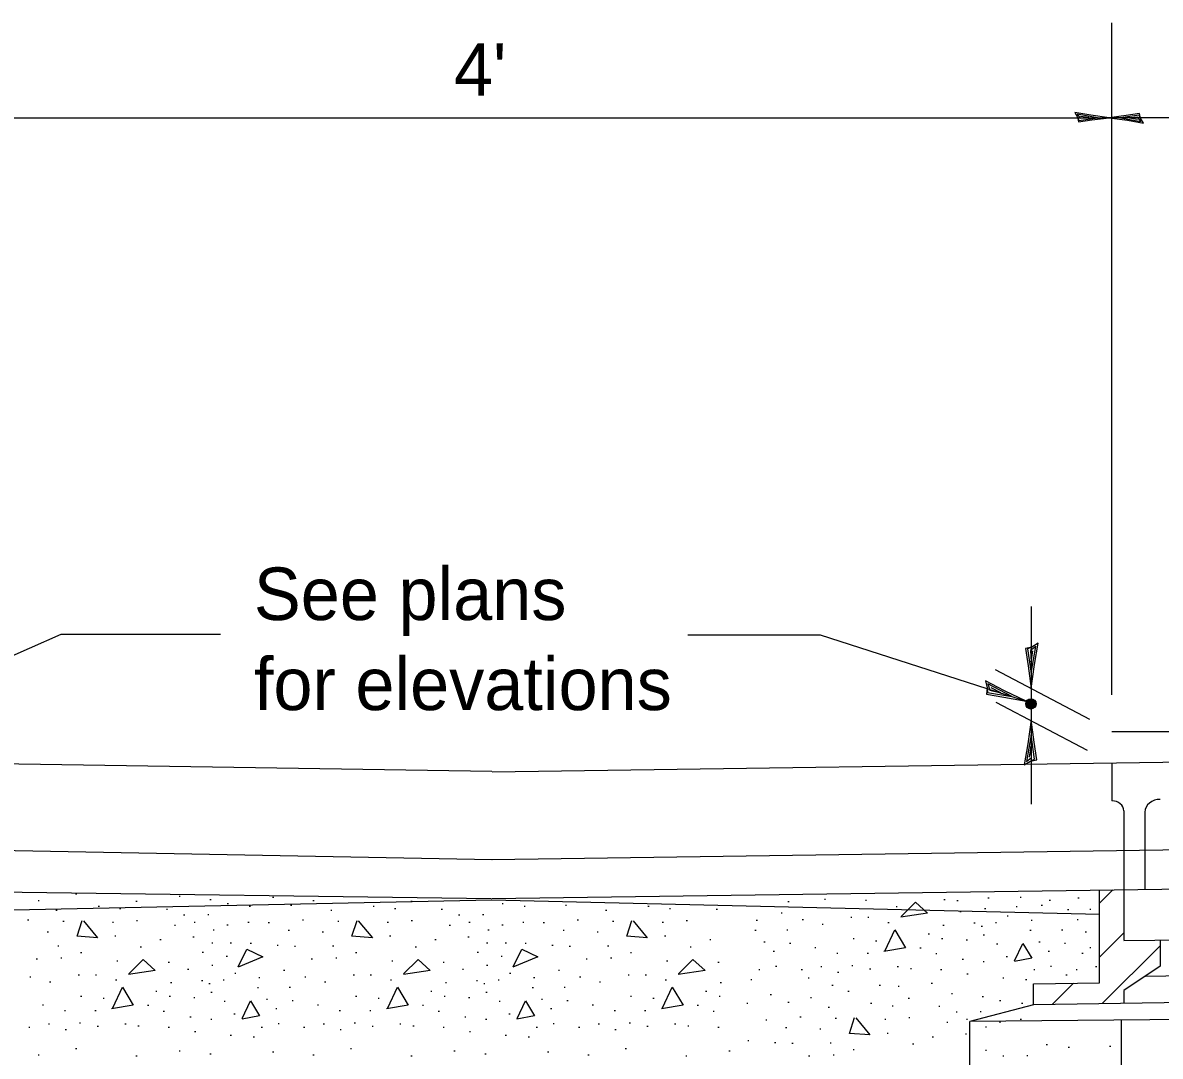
# Model space of a CAD drawing. Extents: x 0 to 2.83, y -0.12 to 1.83.
# Drawn here: x 0.8589 to 1.1114, y 0.5928 to 0.8224 of the extents above; entities that cross this region are included whole.
import ezdxf

# ---------------------------------------------------------------- set-up
doc = ezdxf.new("R2010")
doc.units = 0
doc.layers.add('RD_Pr_Roadway_Dimensions', color=7, linetype='Continuous')
doc.layers.add('SH_General_Details', color=7, linetype='Continuous')

msp = doc.modelspace()

# ---------------------------------------------------------------- linework, layer by layer
at = {"layer": 'RD_Pr_Roadway_Dimensions'}
for p, q in [((1.10063, 0.6731), (1.10063, 0.82239)), ((0.82027, 0.80129), (1.10004, 0.80129)), ((1.35204, 0.80129), (1.10004, 0.80129)), ((1.08274, 0.69271), (1.08274, 0.67456)), ((0.86729, 0.68655), (0.84015, 0.67455)), ((0.90274, 0.68655), (0.86729, 0.68655)), ((1.00649, 0.68644), (1.03592, 0.68644)), ((1.03592, 0.68644), (1.08165, 0.67171)), ((1.07479, 0.67871), (1.09567, 0.66769)), ((1.08274, 0.67456), (1.08274, 0.66759)), ((1.07492, 0.67152), (1.09516, 0.66085)), ((1.08274, 0.66759), (1.08274, 0.64881))]:
    msp.add_line(p, q, dxfattribs=at)
for points in [[(1.09303, 0.8014), (1.09327, 0.80035), (1.09623, 0.8008), (1.10004, 0.80129), (1.09597, 0.80185), (1.09241, 0.80248), (1.09303, 0.8014), (1.09335, 0.8007), (1.09748, 0.8013), (1.09296, 0.80209), (1.09363, 0.8012), (1.09553, 0.80132), (1.0937, 0.8016)], [(1.10705, 0.80119), (1.10681, 0.80224), (1.10386, 0.80178), (1.10004, 0.80129), (1.10411, 0.80073), (1.10768, 0.80011), (1.10705, 0.80119), (1.10674, 0.80188), (1.10261, 0.80129), (1.10713, 0.80049), (1.10645, 0.80138), (1.10455, 0.80126), (1.10638, 0.80098)], [(1.08288, 0.68374), (1.08151, 0.68343), (1.0821, 0.67955), (1.08274, 0.67456), (1.08347, 0.67989), (1.08429, 0.68456), (1.08288, 0.68374), (1.08197, 0.68333), (1.08275, 0.67791), (1.08379, 0.68384), (1.08262, 0.68296), (1.08278, 0.68047), (1.08314, 0.68287)], [(1.07295, 0.67465), (1.07282, 0.67325), (1.0767, 0.67262), (1.08165, 0.67171), (1.0768, 0.67404), (1.0726, 0.67625), (1.07295, 0.67465), (1.07306, 0.67366), (1.07846, 0.67274), (1.07314, 0.67555), (1.07361, 0.67417), (1.07603, 0.67356), (1.07386, 0.67464)], [(1.08261, 0.65841), (1.08398, 0.65872), (1.08339, 0.6626), (1.08274, 0.66759), (1.08201, 0.66226), (1.08119, 0.65759), (1.08261, 0.65841), (1.08351, 0.65882), (1.08273, 0.66424), (1.08169, 0.65832), (1.08286, 0.65919), (1.0827, 0.66168), (1.08234, 0.65928)]]:
    msp.add_lwpolyline(points, dxfattribs=at)
for radius in [0.00115, 0.00112, 0.00107, 0.00105, 0.00102, 0.000982, 0.000953, 0.000929, 0.00089, 0.000868, 0.000868, 0.000844, 0.000799, 0.000771, 0.000743, 0.000743, 0.000711, 0.000674, 0.000647, 0.000626, 0.000603, 0.000579, 0.000572, 0.000554, 0.000527, 0.000492, 0.000466, 0.000453, 0.000433, 0.0004, 0.000387, 0.000367, 0.000355, 0.00034, 0.000313, 0.000297, 0.000283, 0.000268, 0.000239, 0.000227, 0.0002, 0.000204, 0.000181, 0.000156, 0.000156, 0.000136, 0.000114, 0.0000978, 0.0000818, 0.0000808, 0.0000618, 0.000053, 0.0000318, 0.0000227, 0.0000232]:
    msp.add_circle((1.08271, 0.67111), radius, dxfattribs=at)
at = {"layer": 'SH_General_Details'}
for p, q in [((0.96303, 0.65609), (0.34825, 0.66566)), ((0.9631, 0.65602), (1.57537, 0.66492)), ((1.10063, 0.66495), (1.46238, 0.66495)), ((1.10063, 0.65802), (1.10063, 0.64957)), ((0.9631, 0.63649), (0.34832, 0.64781)), ((1.10332, 0.64737), (1.10332, 0.62986)), ((1.10799, 0.64708), (1.10799, 0.62993)), ((1.57537, 0.64521), (0.96303, 0.63649)), ((0.96303, 0.6279), (1.57537, 0.63646)), ((0.82296, 0.62981), (0.96289, 0.6279)), ((0.87057, 0.6289), (0.87084, 0.6289)), ((1.09794, 0.60914), (1.09794, 0.62979)), ((1.10332, 0.62986), (1.10332, 0.61863)), ((0.82277, 0.6247), (0.96303, 0.62761)), ((0.86226, 0.62747), (0.86253, 0.62747)), ((0.88399, 0.6273), (0.88425, 0.6273)), ((0.89356, 0.62838), (0.89383, 0.62838)), ((0.90042, 0.6277), (0.90069, 0.6277)), ((0.90426, 0.62678), (0.90453, 0.62678)), ((0.91435, 0.62816), (0.91462, 0.62816)), ((0.91831, 0.62644), (0.91857, 0.62644)), ((0.92329, 0.62747), (0.92356, 0.62747)), ((0.94502, 0.6273), (0.94529, 0.6273)), ((0.96303, 0.62761), (1.09794, 0.62439)), ((0.96529, 0.62678), (0.96556, 0.62678)), ((0.97934, 0.62644), (0.9796, 0.62644)), ((1.02873, 0.62719), (1.029, 0.62719)), ((1.03685, 0.62774), (1.03712, 0.62774)), ((1.04595, 0.62752), (1.04622, 0.62752)), ((1.06339, 0.62763), (1.06366, 0.62763)), ((1.06624, 0.62741), (1.06651, 0.62741)), ((1.07315, 0.62807), (1.07342, 0.62807)), ((1.08028, 0.62818), (1.08055, 0.62818)), ((1.085, 0.62642), (1.08527, 0.62642)), ((1.08675, 0.62752), (1.08702, 0.62752)), ((1.09311, 0.62807), (1.09338, 0.62807)), ((0.86622, 0.62529), (0.86648, 0.62529)), ((0.87562, 0.62621), (0.87588, 0.62621)), ((0.88038, 0.62563), (0.88064, 0.62563)), ((0.89075, 0.62552), (0.89102, 0.62552)), ((0.89459, 0.62426), (0.89486, 0.62426)), ((0.89992, 0.62437), (0.90019, 0.62437)), ((0.90913, 0.62621), (0.9094, 0.62621)), ((0.92725, 0.62529), (0.92751, 0.62529)), ((0.93665, 0.62621), (0.93692, 0.62621)), ((0.94141, 0.62563), (0.94167, 0.62563)), ((0.95178, 0.62552), (0.95205, 0.62552)), ((0.95562, 0.62426), (0.95589, 0.62426)), ((0.96096, 0.62437), (0.96122, 0.62437)), ((0.97017, 0.62621), (0.97043, 0.62621)), ((0.98828, 0.62529), (0.98855, 0.62529)), ((0.99768, 0.62621), (0.99795, 0.62621)), ((1.00244, 0.62563), (1.00271, 0.62563)), ((1.01282, 0.62552), (1.01308, 0.62552)), ((1.02721, 0.62474), (1.02747, 0.62474)), ((1.05275, 0.62609), (1.05302, 0.62609)), ((1.06693, 0.62497), (1.0672, 0.62497)), ((1.07239, 0.62565), (1.07265, 0.62565)), ((1.07741, 0.62405), (1.07767, 0.62405)), ((1.0794, 0.62609), (1.07967, 0.62609)), ((1.09081, 0.62543), (1.09108, 0.62543)), ((1.09575, 0.62554), (1.09601, 0.62554)), ((0.85991, 0.62317), (0.86018, 0.62317)), ((0.86776, 0.62288), (0.86803, 0.62288)), ((0.87877, 0.62265), (0.87904, 0.62265)), ((0.8841, 0.623), (0.88437, 0.623)), ((0.89253, 0.62196), (0.8928, 0.62196)), ((0.89689, 0.62265), (0.89715, 0.62265)), ((0.9042, 0.62202), (0.90447, 0.62202)), ((0.90885, 0.62265), (0.90911, 0.62265)), ((0.91338, 0.62254), (0.91364, 0.62254)), ((0.92094, 0.62317), (0.92121, 0.62317)), ((0.9288, 0.62288), (0.92906, 0.62288)), ((0.9398, 0.62265), (0.94007, 0.62265)), ((0.94513, 0.623), (0.9454, 0.623)), ((0.95356, 0.62196), (0.95383, 0.62196)), ((0.95792, 0.62265), (0.95818, 0.62265)), ((0.96524, 0.62202), (0.9655, 0.62202)), ((0.96988, 0.62265), (0.97015, 0.62265)), ((0.97441, 0.62254), (0.97467, 0.62254)), ((0.98197, 0.62317), (0.98224, 0.62317)), ((0.98983, 0.62288), (0.99009, 0.62288)), ((1.00083, 0.62265), (1.0011, 0.62265)), ((1.00617, 0.623), (1.00643, 0.623)), ((1.0217, 0.62308), (1.02197, 0.62308)), ((1.03191, 0.62325), (1.03217, 0.62325)), ((1.03632, 0.62216), (1.03659, 0.62216)), ((1.04269, 0.62371), (1.04295, 0.62371)), ((1.04647, 0.62371), (1.04673, 0.62371)), ((1.05094, 0.62256), (1.05121, 0.62256)), ((1.06315, 0.62199), (1.06342, 0.62199)), ((1.07003, 0.62245), (1.0703, 0.62245)), ((1.07167, 0.62176), (1.07194, 0.62176)), ((1.07483, 0.62256), (1.07509, 0.62256)), ((1.08274, 0.62308), (1.083, 0.62308)), ((1.09294, 0.62325), (1.09321, 0.62325)), ((1.10332, 0.61855), (1.34949, 0.62197)), ((0.86432, 0.62047), (0.86459, 0.62047)), ((0.87929, 0.61956), (0.87955, 0.61956)), ((0.88932, 0.61875), (0.88959, 0.61875)), ((0.89666, 0.61938), (0.89692, 0.61938)), ((0.90111, 0.62093), (0.90137, 0.62093)), ((0.91779, 0.62082), (0.91806, 0.62082)), ((0.92536, 0.62047), (0.92562, 0.62047)), ((0.94032, 0.61956), (0.94059, 0.61956)), ((0.95035, 0.61875), (0.95062, 0.61875)), ((0.95769, 0.61938), (0.95795, 0.61938)), ((0.96214, 0.62093), (0.96241, 0.62093)), ((0.97882, 0.62082), (0.97909, 0.62082)), ((0.98639, 0.62047), (0.98665, 0.62047)), ((1.00135, 0.61956), (1.00162, 0.61956)), ((1.01138, 0.61875), (1.01165, 0.61875)), ((1.02142, 0.62086), (1.02168, 0.62086)), ((1.02847, 0.62096), (1.02873, 0.62096)), ((1.0432, 0.61897), (1.04347, 0.61897)), ((1.05988, 0.62006), (1.06015, 0.62006)), ((1.06286, 0.61897), (1.06313, 0.61897)), ((1.07213, 0.61983), (1.0724, 0.61983)), ((1.08245, 0.62086), (1.08272, 0.62086)), ((1.0895, 0.62096), (1.08977, 0.62096)), ((1.09476, 0.6205), (1.09503, 0.6205)), ((0.86662, 0.61738), (0.86688, 0.61738)), ((0.88496, 0.61715), (0.88523, 0.61715)), ((0.90082, 0.61807), (0.90109, 0.61807)), ((0.90495, 0.61807), (0.90522, 0.61807)), ((0.90936, 0.61795), (0.90963, 0.61795)), ((0.91533, 0.61749), (0.91559, 0.61749)), ((0.91917, 0.61732), (0.91943, 0.61732)), ((0.92765, 0.61738), (0.92792, 0.61738)), ((0.94599, 0.61715), (0.94626, 0.61715)), ((0.96185, 0.61807), (0.96212, 0.61807)), ((0.96598, 0.61807), (0.96625, 0.61807)), ((0.97039, 0.61795), (0.97066, 0.61795)), ((0.97636, 0.61749), (0.97662, 0.61749)), ((0.9802, 0.61732), (0.98046, 0.61732)), ((0.98868, 0.61738), (0.98895, 0.61738)), ((1.00703, 0.61715), (1.00729, 0.61715)), ((1.02342, 0.61828), (1.02369, 0.61828)), ((1.02549, 0.61622), (1.02575, 0.61622)), ((1.0291, 0.61799), (1.02937, 0.61799)), ((1.03472, 0.61702), (1.03498, 0.61702)), ((1.04819, 0.61851), (1.04845, 0.61851)), ((1.05805, 0.61691), (1.05831, 0.61691)), ((1.06831, 0.61868), (1.06858, 0.61868)), ((1.07505, 0.61782), (1.07532, 0.61782)), ((1.08446, 0.61828), (1.08472, 0.61828)), ((1.08652, 0.61622), (1.08679, 0.61622)), ((1.09013, 0.61799), (1.0904, 0.61799)), ((1.09575, 0.61702), (1.09602, 0.61702)), ((1.11138, 0.61846), (1.11138, 0.61287)), ((0.86186, 0.61451), (0.86213, 0.61451)), ((0.86731, 0.61474), (0.86757, 0.61474)), ((0.87172, 0.61589), (0.87199, 0.61589)), ((0.87975, 0.61405), (0.88001, 0.61405)), ((0.89115, 0.61371), (0.89142, 0.61371)), ((0.89872, 0.616), (0.89899, 0.616)), ((0.90403, 0.61508), (0.9043, 0.61508)), ((0.92289, 0.61451), (0.92316, 0.61451)), ((0.92834, 0.61474), (0.9286, 0.61474)), ((0.93275, 0.61589), (0.93302, 0.61589)), ((0.94078, 0.61405), (0.94104, 0.61405)), ((0.95219, 0.61371), (0.95245, 0.61371)), ((0.95975, 0.616), (0.96002, 0.616)), ((0.96506, 0.61508), (0.96533, 0.61508)), ((0.98392, 0.61451), (0.98419, 0.61451)), ((0.98937, 0.61474), (0.98964, 0.61474)), ((0.99378, 0.61589), (0.99405, 0.61589)), ((1.00181, 0.61405), (1.00208, 0.61405)), ((1.01322, 0.61371), (1.01348, 0.61371)), ((1.03959, 0.61576), (1.03986, 0.61576)), ((1.04635, 0.61576), (1.04662, 0.61576)), ((1.06155, 0.61564), (1.06181, 0.61564)), ((1.06745, 0.61438), (1.06772, 0.61438)), ((1.07207, 0.61387), (1.07234, 0.61387)), ((1.07723, 0.61501), (1.0775, 0.61501)), ((1.09399, 0.61578), (1.09426, 0.61578)), ((0.89545, 0.61222), (0.89572, 0.61222)), ((0.90082, 0.61308), (0.90109, 0.61308)), ((0.90592, 0.6113), (0.90619, 0.6113)), ((0.91676, 0.61199), (0.91702, 0.61199)), ((0.95648, 0.61222), (0.95675, 0.61222)), ((0.96185, 0.61308), (0.96212, 0.61308)), ((0.96696, 0.6113), (0.96722, 0.6113)), ((0.97779, 0.61199), (0.97806, 0.61199)), ((1.02228, 0.61209), (1.02254, 0.61209)), ((1.026, 0.61289), (1.02627, 0.61289)), ((1.03168, 0.61209), (1.03195, 0.61209)), ((1.03604, 0.61278), (1.0363, 0.61278)), ((1.03976, 0.61152), (1.04003, 0.61152)), ((1.04291, 0.61301), (1.04318, 0.61301)), ((1.04687, 0.61226), (1.04714, 0.61226)), ((1.053, 0.61278), (1.05327, 0.61278)), ((1.05593, 0.61232), (1.05619, 0.61232)), ((1.06263, 0.61209), (1.0629, 0.61209)), ((1.08331, 0.61209), (1.08358, 0.61209)), ((1.08704, 0.61289), (1.0873, 0.61289)), ((1.09271, 0.61209), (1.09298, 0.61209)), ((1.09707, 0.61278), (1.09733, 0.61278)), ((1.11138, 0.61287), (1.10332, 0.60745)), ((1.34538, 0.61364), (1.10819, 0.61058)), ((0.86043, 0.6105), (0.86069, 0.6105)), ((0.86484, 0.60941), (0.86511, 0.60941)), ((0.8712, 0.61096), (0.87147, 0.61096)), ((0.87499, 0.61096), (0.87525, 0.61096)), ((0.87946, 0.60981), (0.87973, 0.60981)), ((0.89167, 0.60924), (0.89194, 0.60924)), ((0.89855, 0.6097), (0.89881, 0.6097)), ((0.90019, 0.60901), (0.90046, 0.60901)), ((0.90334, 0.60981), (0.90361, 0.60981)), ((0.91125, 0.61033), (0.91152, 0.61033)), ((0.92146, 0.6105), (0.92173, 0.6105)), ((0.92587, 0.60941), (0.92614, 0.60941)), ((0.93224, 0.61096), (0.9325, 0.61096)), ((0.93602, 0.61096), (0.93629, 0.61096)), ((0.94049, 0.60981), (0.94076, 0.60981)), ((0.9527, 0.60924), (0.95297, 0.60924)), ((0.95958, 0.6097), (0.95985, 0.6097)), ((0.96122, 0.60901), (0.96149, 0.60901)), ((0.96438, 0.60981), (0.96464, 0.60981)), ((0.97229, 0.61033), (0.97255, 0.61033)), ((0.98249, 0.6105), (0.98276, 0.6105)), ((0.9869, 0.60941), (0.98717, 0.60941)), ((0.99327, 0.61096), (0.99353, 0.61096)), ((0.99705, 0.61096), (0.99732, 0.61096)), ((1.00152, 0.60981), (1.00179, 0.60981)), ((1.01373, 0.60924), (1.014, 0.60924)), ((1.0205, 0.60991), (1.02077, 0.60991)), ((1.03323, 0.61029), (1.0335, 0.61029)), ((1.0385, 0.60864), (1.03876, 0.60864)), ((1.04902, 0.60864), (1.04929, 0.60864)), ((1.06054, 0.60908), (1.06081, 0.60908)), ((1.06848, 0.61112), (1.06875, 0.61112)), ((1.07643, 0.61026), (1.0767, 0.61026)), ((1.08153, 0.60991), (1.0818, 0.60991)), ((1.08329, 0.60896), (1.09794, 0.60914)), ((1.08329, 0.60429), (1.08329, 0.60896)), ((1.09048, 0.61095), (1.09075, 0.61095)), ((0.87172, 0.60622), (0.87199, 0.60622)), ((0.8884, 0.60731), (0.88867, 0.60731)), ((0.89138, 0.60622), (0.89165, 0.60622)), ((0.90065, 0.60708), (0.90092, 0.60708)), ((0.91097, 0.60811), (0.91123, 0.60811)), ((0.91802, 0.60821), (0.91829, 0.60821)), ((0.93275, 0.60622), (0.93302, 0.60622)), ((0.94943, 0.60731), (0.9497, 0.60731)), ((0.95241, 0.60622), (0.95268, 0.60622)), ((0.96168, 0.60708), (0.96195, 0.60708)), ((0.972, 0.60811), (0.97227, 0.60811)), ((0.97905, 0.60821), (0.97932, 0.60821)), ((0.99378, 0.60622), (0.99405, 0.60622)), ((1.01047, 0.60731), (1.01073, 0.60731)), ((1.01345, 0.60622), (1.01371, 0.60622)), ((1.0248, 0.60659), (1.02507, 0.60659)), ((1.04205, 0.60733), (1.04232, 0.60733)), ((1.05319, 0.60843), (1.05346, 0.60843)), ((1.06504, 0.60682), (1.06531, 0.60682)), ((1.0719, 0.60613), (1.07217, 0.60613)), ((1.36957, 0.60824), (1.08329, 0.60429)), ((1.10332, 0.60745), (1.10332, 0.60457)), ((0.86324, 0.60427), (0.8635, 0.60427)), ((0.87671, 0.60576), (0.87697, 0.60576)), ((0.88657, 0.60416), (0.88683, 0.60416)), ((0.89683, 0.60593), (0.89709, 0.60593)), ((0.90357, 0.60507), (0.90384, 0.60507)), ((0.91297, 0.60553), (0.91324, 0.60553)), ((0.91865, 0.60524), (0.91892, 0.60524)), ((0.92427, 0.60427), (0.92453, 0.60427)), ((0.93774, 0.60576), (0.93801, 0.60576)), ((0.9476, 0.60416), (0.94787, 0.60416)), ((0.95786, 0.60593), (0.95813, 0.60593)), ((0.96461, 0.60507), (0.96487, 0.60507)), ((0.97401, 0.60553), (0.97427, 0.60553)), ((0.97968, 0.60524), (0.97995, 0.60524)), ((0.9853, 0.60427), (0.98557, 0.60427)), ((0.99877, 0.60576), (0.99904, 0.60576)), ((1.00863, 0.60416), (1.0089, 0.60416)), ((1.01966, 0.60464), (1.01985, 0.60464)), ((1.02875, 0.60487), (1.02902, 0.60487)), ((1.03374, 0.6059), (1.03401, 0.6059)), ((1.0377, 0.60372), (1.03796, 0.60372)), ((1.0471, 0.60464), (1.04737, 0.60464)), ((1.05186, 0.60406), (1.05212, 0.60406)), ((1.05547, 0.60573), (1.05573, 0.60573)), ((1.06223, 0.60395), (1.0625, 0.60395)), ((1.08329, 0.60429), (1.06913, 0.60055)), ((1.07574, 0.60521), (1.07601, 0.60521)), ((1.08061, 0.60464), (1.08088, 0.60464)), ((0.86811, 0.60301), (0.86837, 0.60301)), ((0.87487, 0.60301), (0.87514, 0.60301)), ((0.89006, 0.6029), (0.89033, 0.6029)), ((0.89597, 0.60163), (0.89623, 0.60163)), ((0.90059, 0.60112), (0.90086, 0.60112)), ((0.90575, 0.60226), (0.90602, 0.60226)), ((0.91504, 0.60347), (0.91531, 0.60347)), ((0.92914, 0.60301), (0.92941, 0.60301)), ((0.9359, 0.60301), (0.93617, 0.60301)), ((0.9511, 0.6029), (0.95136, 0.6029)), ((0.957, 0.60163), (0.95727, 0.60163)), ((0.96162, 0.60112), (0.96189, 0.60112)), ((0.96678, 0.60226), (0.96705, 0.60226)), ((0.97607, 0.60347), (0.97634, 0.60347)), ((0.99017, 0.60301), (0.99044, 0.60301)), ((0.99694, 0.60301), (0.9972, 0.60301)), ((1.01213, 0.6029), (1.01239, 0.6029)), ((1.03139, 0.6016), (1.03166, 0.6016)), ((1.03925, 0.60131), (1.03951, 0.60131)), ((1.05025, 0.60108), (1.05052, 0.60108)), ((1.05558, 0.60143), (1.05585, 0.60143)), ((1.06607, 0.60269), (1.06634, 0.60269)), ((1.06837, 0.60108), (1.06863, 0.60108)), ((1.38287, 0.60351), (1.06913, 0.60055)), ((1.07141, 0.6028), (1.07167, 0.6028)), ((1.08033, 0.60108), (1.08059, 0.60108)), ((0.8602, 0.59934), (0.86046, 0.59934)), ((0.86455, 0.60003), (0.86482, 0.60003)), ((0.86828, 0.59877), (0.86855, 0.59877)), ((0.87143, 0.60026), (0.8717, 0.60026)), ((0.87539, 0.59951), (0.87565, 0.59951)), ((0.88152, 0.60003), (0.88179, 0.60003)), ((0.88445, 0.59957), (0.88471, 0.59957)), ((0.89115, 0.59934), (0.89142, 0.59934)), ((0.91183, 0.59934), (0.91209, 0.59934)), ((0.91555, 0.60014), (0.91582, 0.60014)), ((0.92123, 0.59934), (0.9215, 0.59934)), ((0.92559, 0.60003), (0.92585, 0.60003)), ((0.92931, 0.59877), (0.92958, 0.59877)), ((0.93247, 0.60026), (0.93273, 0.60026)), ((0.93642, 0.59951), (0.93669, 0.59951)), ((0.94255, 0.60003), (0.94282, 0.60003)), ((0.94548, 0.59957), (0.94574, 0.59957)), ((0.95218, 0.59934), (0.95245, 0.59934)), ((0.97286, 0.59934), (0.97313, 0.59934)), ((0.97659, 0.60014), (0.97685, 0.60014)), ((0.98226, 0.59934), (0.98253, 0.59934)), ((0.98662, 0.60003), (0.98689, 0.60003)), ((0.99034, 0.59877), (0.99061, 0.59877)), ((0.9935, 0.60026), (0.99376, 0.60026)), ((0.99745, 0.59951), (0.99772, 0.59951)), ((1.00359, 0.60003), (1.00385, 0.60003)), ((1.00651, 0.59957), (1.00678, 0.59957)), ((1.01322, 0.59934), (1.01348, 0.59934)), ((1.02383, 0.60097), (1.02409, 0.60097)), ((1.02824, 0.59925), (1.02851, 0.59925)), ((1.03581, 0.59891), (1.03607, 0.59891)), ((1.06401, 0.6004), (1.06428, 0.6004)), ((1.06913, 0.42874), (1.06913, 0.60055)), ((1.07259, 0.59936), (1.07286, 0.59936)), ((1.07569, 0.60045), (1.07595, 0.60045)), ((1.10273, 0.60087), (1.10273, 0.32429)), ((1.10273, 0.59999), (1.10273, 0.59542)), ((0.897, 0.59837), (0.89727, 0.59837)), ((0.90495, 0.59751), (0.90522, 0.59751)), ((0.91005, 0.59716), (0.91032, 0.59716)), ((0.95803, 0.59837), (0.9583, 0.59837)), ((0.96598, 0.59751), (0.96625, 0.59751)), ((0.97108, 0.59716), (0.97135, 0.59716)), ((1.01981, 0.59638), (1.02008, 0.59638)), ((1.05077, 0.59799), (1.05103, 0.59799)), ((1.0608, 0.59719), (1.06107, 0.59719)), ((1.06814, 0.59782), (1.0684, 0.59782)), ((0.87057, 0.59458), (0.87084, 0.59458)), ((0.89356, 0.59407), (0.89383, 0.59407)), ((0.91435, 0.59384), (0.91462, 0.59384)), ((0.93161, 0.59458), (0.93187, 0.59458)), ((0.95459, 0.59407), (0.95486, 0.59407)), ((0.97538, 0.59384), (0.97565, 0.59384)), ((0.99264, 0.59458), (0.9929, 0.59458)), ((1.01562, 0.59407), (1.01589, 0.59407)), ((1.02577, 0.59592), (1.02604, 0.59592)), ((1.02961, 0.59575), (1.02988, 0.59575)), ((1.0381, 0.59581), (1.03837, 0.59581)), ((1.0432, 0.59432), (1.04347, 0.59432)), ((1.05644, 0.59558), (1.05671, 0.59558)), ((1.0726, 0.59418), (1.07287, 0.59418)), ((1.08611, 0.59544), (1.08638, 0.59544)), ((1.09098, 0.59487), (1.09125, 0.59487)), ((1.10015, 0.5951), (1.10042, 0.5951)), ((0.86226, 0.59315), (0.86253, 0.59315)), ((0.88399, 0.59298), (0.88425, 0.59298)), ((0.90042, 0.59338), (0.90069, 0.59338)), ((0.92329, 0.59315), (0.92356, 0.59315)), ((0.94502, 0.59298), (0.94529, 0.59298)), ((0.96145, 0.59338), (0.96172, 0.59338)), ((0.98433, 0.59315), (0.98459, 0.59315)), ((1.00605, 0.59298), (1.00632, 0.59298)), ((1.03334, 0.59294), (1.03361, 0.59294)), ((1.03879, 0.59317), (1.03905, 0.59317)), ((1.07644, 0.59292), (1.07671, 0.59292)), ((1.08177, 0.59303), (1.08204, 0.59303))]:
    msp.add_line(p, q, dxfattribs=at)
for points in [[(1.09794, 0.62687), (1.1009, 0.62983)], [(1.05388, 0.62389), (1.05708, 0.6271)], [(1.05708, 0.6271), (1.05976, 0.62463)], [(1.05976, 0.62463), (1.05382, 0.62376)], [(0.87232, 0.62296), (0.87546, 0.61916), (0.87092, 0.61949), (0.87205, 0.62303)], [(0.93335, 0.62296), (0.93649, 0.61916), (0.93195, 0.61949), (0.93308, 0.62303)], [(0.99438, 0.62296), (0.99752, 0.61916), (0.99298, 0.61949), (0.99411, 0.62303)], [(1.05034, 0.61635), (1.05248, 0.62096), (1.05488, 0.61695), (1.05007, 0.61615)], [(1.09794, 0.61486), (1.10332, 0.62023)], [(0.90671, 0.61268), (0.90865, 0.61662), (0.91219, 0.61495), (0.90667, 0.6126)], [(0.96774, 0.61268), (0.96968, 0.61662), (0.97322, 0.61495), (0.9677, 0.6126)], [(1.07906, 0.61401), (1.08093, 0.61788), (1.08293, 0.61461), (1.07903, 0.61387)], [(1.09851, 0.60453), (1.11138, 0.6174)], [(0.8824, 0.61114), (0.8856, 0.61435), (0.88827, 0.61188), (0.88234, 0.61101)], [(0.94343, 0.61114), (0.94664, 0.61435), (0.94931, 0.61188), (0.94337, 0.61101)], [(1.00446, 0.61114), (1.00767, 0.61435), (1.01034, 0.61188), (1.00441, 0.61101)], [(1.08744, 0.60436), (1.09215, 0.60907)], [(0.87886, 0.6036), (0.881, 0.60821), (0.8834, 0.6042), (0.87859, 0.6034)], [(0.93989, 0.6036), (0.94203, 0.60821), (0.94443, 0.6042), (0.93963, 0.6034)], [(1.00093, 0.6036), (1.00306, 0.60821), (1.00546, 0.6042), (1.00066, 0.6034)], [(0.90758, 0.60126), (0.90945, 0.60513), (0.91145, 0.60186), (0.90755, 0.60112)], [(0.96861, 0.60126), (0.97048, 0.60513), (0.97248, 0.60186), (0.96858, 0.60112)], [(1.0438, 0.60139), (1.04694, 0.59759), (1.0424, 0.59792), (1.04353, 0.60146)]]:
    msp.add_lwpolyline(points, dxfattribs=at)
for centre, major_axis, start_param, end_param in [((1.10069, 0.64737), (0.00262, 0), 0, 1.570796), ((1.11135, 0.64708), (-0.00336, 0), 4.693322, 6.283185)]:
    msp.add_ellipse(centre, major_axis=major_axis, ratio=0.840278, start_param=start_param, end_param=end_param, dxfattribs=at)

# ---------------------------------------------------------------- texts
at = {"layer": 'RD_Pr_Roadway_Dimensions'}
for s, height, p in [("4'", 0.011667, (0.95459, 0.80616)), ('See plans', 0.011667, (0.91018, 0.68973)), ('for elevations', 0.0116667, (0.91018, 0.66973))]:
    msp.add_text(s, height=height, dxfattribs=at).set_placement(p)

doc.saveas('drawing.dxf')
